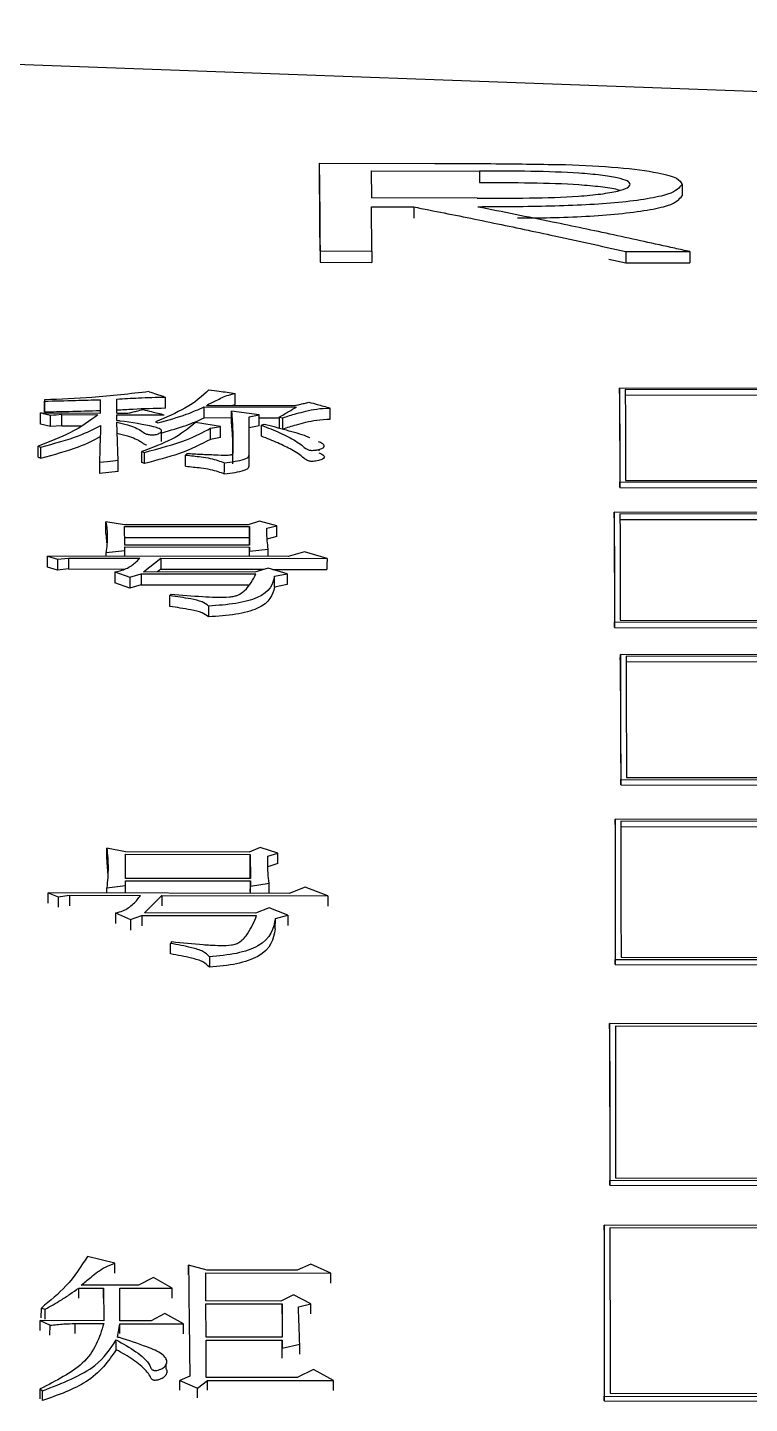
# Model space of a CAD drawing. Header units: millimetres. Extents: x 2384 to 4064, y 886 to 2074.
# Drawn here: x 2778.95 to 2785.21, y 1870.72 to 1882.65 of the extents above; entities that cross this region are included whole.
import ezdxf

# ---------------------------------------------------------------- set-up
doc = ezdxf.new("R2010")
doc.units = ezdxf.units.MM

msp = doc.modelspace()

# ---------------------------------------------------------------- linework, layer by layer
at = {"color": 7, "linetype": 'Continuous', "lineweight": 25}
for p, q in [((2770.241, 1882.649), (2785.556, 1882.085)), ((2781.484, 1881.472), (2782.485, 1881.47)), ((2781.933, 1881.406), (2782.871, 1881.404)), ((2781.933, 1881.406), (2781.936, 1881.172)), ((2782.871, 1881.404), (2782.871, 1881.305)), ((2784.627, 1881.289), (2784.627, 1881.19)), ((2782.851, 1881.17), (2781.936, 1881.172)), ((2781.936, 1881.095), (2782.301, 1881.094)), ((2781.939, 1880.711), (2781.936, 1881.095)), ((2782.301, 1881.094), (2782.301, 1880.997)), ((2781.49, 1880.712), (2781.49, 1880.614)), ((2781.49, 1880.712), (2781.939, 1880.711)), ((2783.993, 1880.641), (2784.14, 1880.609)), ((2784.141, 1880.707), (2784.14, 1880.609)), ((2784.141, 1880.707), (2784.695, 1880.706)), ((2781.49, 1880.614), (2781.939, 1880.613)), ((2784.14, 1880.609), (2784.695, 1880.608)), ((2779.586, 1879.327), (2779.587, 1879.423)), ((2779.587, 1879.307), (2779.587, 1879.423)), ((2779.728, 1879.306), (2779.727, 1879.428)), ((2780.149, 1879.349), (2780.149, 1879.446)), ((2780.754, 1879.382), (2780.755, 1879.478)), ((2784.084, 1879.475), (2784.088, 1878.663)), ((2806.067, 1879.483), (2784.085, 1879.524)), ((2806.018, 1879.471), (2784.135, 1879.512)), ((2784.135, 1879.464), (2789.873, 1879.453)), ((2779.068, 1879.308), (2779.587, 1879.307)), ((2779.068, 1879.211), (2779.068, 1879.308)), ((2779.1, 1879.421), (2779.1, 1879.411)), ((2779.1, 1879.421), (2779.1, 1879.325)), ((2779.1, 1879.315), (2779.1, 1879.411)), ((2779.1, 1879.315), (2779.1, 1879.325)), ((2779.586, 1879.307), (2779.586, 1879.327)), ((2779.728, 1879.306), (2779.825, 1879.306)), ((2780.484, 1879.265), (2780.485, 1879.361)), ((2780.485, 1879.361), (2781.285, 1879.359)), ((2780.506, 1879.374), (2781.274, 1879.373)), ((2780.961, 1879.293), (2780.723, 1879.323)), ((2780.723, 1879.227), (2780.723, 1879.323)), ((2780.725, 1879.374), (2780.754, 1879.382)), ((2781.577, 1879.255), (2781.577, 1879.351)), ((2779.154, 1879.19), (2779.068, 1879.211)), ((2779.154, 1879.19), (2779.154, 1879.286)), ((2779.252, 1879.294), (2779.565, 1879.293)), ((2779.252, 1879.198), (2779.252, 1879.294)), ((2779.252, 1879.198), (2779.417, 1879.197)), ((2779.728, 1879.293), (2780.139, 1879.292)), ((2779.728, 1879.242), (2779.728, 1879.293)), ((2780.063, 1879.231), (2780.085, 1879.222)), ((2780.626, 1879.192), (2780.41, 1879.225)), ((2780.723, 1879.264), (2780.484, 1879.265)), ((2780.54, 1879.175), (2780.626, 1879.192)), ((2780.874, 1879.275), (2780.961, 1879.293)), ((2780.876, 1878.947), (2780.874, 1879.275)), ((2780.961, 1879.197), (2780.874, 1879.179)), ((2781.134, 1879.263), (2780.961, 1879.264)), ((2780.983, 1879.106), (2780.983, 1879.202)), ((2781.134, 1879.272), (2781.167, 1879.266)), ((2781.134, 1879.272), (2781.134, 1879.176)), ((2780.115, 1879.061), (2780.115, 1879.158)), ((2780.539, 1879.079), (2780.54, 1879.175)), ((2780.626, 1879.096), (2780.539, 1879.079)), ((2779.047, 1879.021), (2779.069, 1879.012)), ((2779.047, 1878.925), (2779.047, 1879.021)), ((2779.069, 1878.917), (2779.069, 1879.012)), ((2779.945, 1878.878), (2779.945, 1878.974)), ((2779.945, 1878.974), (2779.967, 1878.966)), ((2779.967, 1878.87), (2779.967, 1878.966)), ((2780.335, 1878.954), (2780.324, 1878.943)), ((2780.735, 1878.866), (2780.735, 1878.962)), ((2780.876, 1878.851), (2780.876, 1878.947)), ((2781.483, 1879.055), (2781.483, 1879.059)), ((2781.483, 1878.979), (2781.483, 1878.995)), ((2779.578, 1878.879), (2779.578, 1878.783)), ((2779.74, 1878.8), (2779.74, 1878.895)), ((2779.967, 1878.87), (2779.945, 1878.878)), ((2779.74, 1878.8), (2779.578, 1878.783)), ((2784.088, 1878.663), (2784.088, 1878.711)), ((2784.088, 1878.711), (2806.071, 1878.67)), ((2784.138, 1878.724), (2806.021, 1878.684)), ((2784.088, 1878.663), (2806.071, 1878.622)), ((2779.796, 1878.34), (2779.634, 1878.365)), ((2780.964, 1878.369), (2780.867, 1878.338)), ((2781.116, 1878.331), (2780.964, 1878.369)), ((2806.022, 1878.407), (2784.039, 1878.448)), ((2784.039, 1878.4), (2784.042, 1877.45)), ((2805.972, 1878.393), (2784.089, 1878.434)), ((2784.089, 1878.386), (2805.972, 1878.346)), ((2780.867, 1878.338), (2779.796, 1878.34)), ((2779.796, 1878.325), (2780.878, 1878.323)), ((2779.797, 1878.163), (2779.796, 1878.325)), ((2780.878, 1878.323), (2780.879, 1878.161)), ((2781.029, 1878.31), (2781.116, 1878.331)), ((2781.116, 1878.237), (2781.029, 1878.215)), ((2779.635, 1878.1), (2779.797, 1878.116)), ((2779.796, 1878.23), (2780.878, 1878.228)), ((2780.879, 1878.161), (2779.797, 1878.163)), ((2779.797, 1878.147), (2780.879, 1878.145)), ((2779.797, 1878.116), (2779.797, 1878.147)), ((2779.797, 1878.065), (2779.797, 1878.116)), ((2780.878, 1878.161), (2780.878, 1878.228)), ((2780.879, 1878.145), (2780.879, 1878.111)), ((2780.879, 1878.111), (2781.041, 1878.129)), ((2780.879, 1878.063), (2780.879, 1878.111)), ((2781.041, 1878.063), (2781.041, 1878.129)), ((2779.126, 1878.067), (2779.213, 1878.041)), ((2781.214, 1878.063), (2779.126, 1878.067)), ((2779.126, 1877.972), (2779.126, 1878.067)), ((2779.213, 1878.041), (2779.31, 1878.05)), ((2779.213, 1878.041), (2779.213, 1877.946)), ((2779.31, 1878.05), (2779.927, 1878.049)), ((2779.31, 1878.05), (2779.31, 1877.956)), ((2779.635, 1878.066), (2779.635, 1878.1)), ((2779.96, 1877.931), (2780.111, 1878.049)), ((2780.111, 1878.049), (2781.55, 1878.046)), ((2780.111, 1878.049), (2780.111, 1877.954)), ((2781.355, 1878.104), (2781.214, 1878.063)), ((2781.55, 1878.046), (2781.355, 1878.104)), ((2779.213, 1877.946), (2779.126, 1877.972)), ((2779.31, 1877.956), (2779.213, 1877.946)), ((2779.31, 1877.956), (2779.796, 1877.955)), ((2779.711, 1877.931), (2779.841, 1877.886)), ((2779.711, 1877.931), (2779.711, 1877.837)), ((2779.841, 1877.886), (2779.938, 1877.914)), ((2779.841, 1877.886), (2779.841, 1877.791)), ((2779.938, 1877.914), (2780.933, 1877.913)), ((2779.938, 1877.914), (2779.938, 1877.82)), ((2780.923, 1877.929), (2779.96, 1877.931)), ((2780.111, 1877.954), (2780.08, 1877.93)), ((2780.111, 1877.954), (2781.003, 1877.953)), ((2781.041, 1877.964), (2780.923, 1877.929)), ((2781.204, 1877.915), (2781.041, 1877.964)), ((2781.08, 1877.952), (2781.549, 1877.952)), ((2781.095, 1877.799), (2781.096, 1877.893)), ((2781.096, 1877.893), (2781.204, 1877.915)), ((2779.841, 1877.791), (2779.711, 1877.837)), ((2779.938, 1877.82), (2779.841, 1877.791)), ((2779.938, 1877.82), (2780.868, 1877.818)), ((2781.204, 1877.821), (2781.095, 1877.799)), ((2784.042, 1877.451), (2784.042, 1877.498)), ((2784.042, 1877.498), (2806.025, 1877.457)), ((2784.042, 1877.45), (2806.025, 1877.409)), ((2784.092, 1877.513), (2805.975, 1877.472)), ((2784.092, 1877.169), (2784.093, 1877.216)), ((2784.092, 1877.169), (2784.095, 1876.086)), ((2806.075, 1877.175), (2784.093, 1877.216)), ((2806.026, 1877.159), (2784.143, 1877.2)), ((2784.142, 1877.153), (2806.025, 1877.112)), ((2784.095, 1876.086), (2784.095, 1876.132)), ((2784.095, 1876.132), (2806.078, 1876.091)), ((2784.095, 1876.086), (2806.078, 1876.045)), ((2784.145, 1876.15), (2806.028, 1876.109)), ((2806.029, 1875.748), (2784.046, 1875.789)), ((2784.046, 1875.743), (2784.048, 1874.528)), ((2805.979, 1875.73), (2784.096, 1875.771)), ((2784.096, 1875.725), (2805.979, 1875.684)), ((2779.803, 1875.505), (2779.641, 1875.537)), ((2780.874, 1875.503), (2779.803, 1875.505)), ((2780.972, 1875.542), (2780.874, 1875.503)), ((2781.123, 1875.494), (2780.972, 1875.542)), ((2781.037, 1875.466), (2781.123, 1875.494)), ((2779.804, 1875.485), (2780.885, 1875.483)), ((2779.804, 1875.275), (2779.804, 1875.485)), ((2780.885, 1875.483), (2780.886, 1875.273)), ((2780.885, 1875.273), (2780.885, 1875.391)), ((2781.123, 1875.403), (2781.036, 1875.375)), ((2780.886, 1875.273), (2779.804, 1875.275)), ((2779.804, 1875.254), (2780.886, 1875.252)), ((2779.804, 1875.214), (2779.804, 1875.254)), ((2780.886, 1875.252), (2780.886, 1875.207)), ((2779.133, 1875.149), (2779.22, 1875.116)), ((2781.221, 1875.145), (2779.133, 1875.149)), ((2779.133, 1875.059), (2779.133, 1875.149)), ((2779.642, 1875.193), (2779.804, 1875.214)), ((2779.642, 1875.148), (2779.642, 1875.193)), ((2779.804, 1875.148), (2779.804, 1875.214)), ((2780.886, 1875.207), (2781.048, 1875.232)), ((2780.886, 1875.146), (2780.886, 1875.207)), ((2781.362, 1875.198), (2781.221, 1875.145)), ((2781.557, 1875.124), (2781.362, 1875.198)), ((2779.22, 1875.116), (2779.317, 1875.128)), ((2779.22, 1875.116), (2779.22, 1875.026)), ((2779.317, 1875.128), (2779.934, 1875.127)), ((2779.317, 1875.128), (2779.317, 1875.038)), ((2779.967, 1874.975), (2780.118, 1875.127)), ((2780.118, 1875.127), (2781.557, 1875.124)), ((2780.118, 1875.127), (2780.118, 1875.036)), ((2781.048, 1875.018), (2780.929, 1874.973)), ((2781.211, 1874.956), (2781.048, 1875.018)), ((2779.718, 1874.975), (2779.848, 1874.917)), ((2779.718, 1874.975), (2779.718, 1874.884)), ((2779.848, 1874.917), (2779.945, 1874.954)), ((2779.848, 1874.917), (2779.848, 1874.826)), ((2779.945, 1874.954), (2780.94, 1874.952)), ((2779.945, 1874.954), (2779.945, 1874.863)), ((2780.929, 1874.973), (2779.967, 1874.975)), ((2781.102, 1874.836), (2781.103, 1874.927)), ((2781.103, 1874.927), (2781.211, 1874.956)), ((2784.048, 1874.573), (2806.031, 1874.532)), ((2784.048, 1874.528), (2784.048, 1874.573)), ((2784.098, 1874.592), (2805.981, 1874.552)), ((2784.048, 1874.528), (2806.031, 1874.487)), ((2795.982, 1873.993), (2783.999, 1874.016)), ((2783.999, 1873.971), (2784.001, 1872.615)), ((2795.932, 1873.973), (2784.049, 1873.995)), ((2784.001, 1872.615), (2784.001, 1872.658)), ((2784.001, 1872.658), (2795.984, 1872.636)), ((2784.051, 1872.68), (2795.934, 1872.658)), ((2784.001, 1872.615), (2795.984, 1872.593)), ((2795.934, 1872.247), (2783.951, 1872.269)), ((2783.951, 1872.226), (2783.953, 1870.746)), ((2795.884, 1872.225), (2784.002, 1872.247)), ((2779.711, 1871.94), (2779.473, 1871.999)), ((2779.711, 1871.854), (2779.711, 1871.94)), ((2780.512, 1871.88), (2780.35, 1871.924)), ((2781.41, 1871.932), (2781.291, 1871.878)), ((2781.583, 1871.853), (2781.41, 1871.932)), ((2780.047, 1871.817), (2779.917, 1871.748)), ((2780.209, 1871.723), (2780.047, 1871.817)), ((2780.501, 1871.855), (2781.583, 1871.853)), ((2780.501, 1871.613), (2780.501, 1871.855)), ((2781.291, 1871.878), (2780.512, 1871.88)), ((2779.398, 1871.724), (2779.614, 1871.724)), ((2779.398, 1871.638), (2779.398, 1871.724)), ((2779.917, 1871.748), (2779.42, 1871.749)), ((2779.614, 1871.724), (2779.615, 1871.441)), ((2779.755, 1871.724), (2780.209, 1871.723)), ((2779.755, 1871.44), (2779.755, 1871.724)), ((2781.15, 1871.612), (2780.501, 1871.613)), ((2780.501, 1871.589), (2781.161, 1871.587)), ((2780.502, 1871.299), (2780.501, 1871.589)), ((2781.259, 1871.667), (2781.15, 1871.612)), ((2781.161, 1871.587), (2781.162, 1871.298)), ((2781.41, 1871.587), (2781.259, 1871.667)), ((2781.302, 1871.562), (2781.41, 1871.587)), ((2779.063, 1871.442), (2779.15, 1871.402)), ((2779.615, 1871.441), (2779.063, 1871.442)), ((2779.063, 1871.356), (2779.063, 1871.442)), ((2779.073, 1871.466), (2779.074, 1871.551)), ((2779.074, 1871.551), (2779.106, 1871.541)), ((2780.026, 1871.44), (2779.755, 1871.44)), ((2780.145, 1871.505), (2780.026, 1871.44)), ((2780.307, 1871.414), (2780.145, 1871.505)), ((2779.149, 1871.316), (2779.15, 1871.402)), ((2779.366, 1871.416), (2779.615, 1871.416)), ((2779.366, 1871.33), (2779.366, 1871.416)), ((2779.734, 1871.3), (2779.755, 1871.415)), ((2779.755, 1871.415), (2780.307, 1871.414)), ((2779.755, 1871.33), (2779.755, 1871.415)), ((2779.723, 1871.189), (2779.723, 1871.261)), ((2781.162, 1871.298), (2780.502, 1871.299)), ((2780.502, 1871.274), (2781.162, 1871.272)), ((2780.502, 1870.949), (2780.502, 1871.274)), ((2781.161, 1871.117), (2781.162, 1871.202)), ((2781.162, 1871.272), (2781.162, 1871.202)), ((2781.162, 1871.202), (2781.313, 1871.237)), ((2780.156, 1871.102), (2780.156, 1871.11)), ((2780.156, 1871.024), (2780.156, 1871.069)), ((2780.361, 1870.96), (2780.275, 1870.924)), ((2781.432, 1871.019), (2781.292, 1870.948)), ((2781.606, 1870.922), (2781.432, 1871.019)), ((2779.063, 1870.764), (2779.064, 1870.85)), ((2779.064, 1870.85), (2779.085, 1870.834)), ((2780.275, 1870.924), (2780.426, 1870.857)), ((2780.426, 1870.857), (2780.513, 1870.924)), ((2781.292, 1870.948), (2780.502, 1870.949)), ((2780.513, 1870.839), (2780.513, 1870.924)), ((2780.513, 1870.924), (2781.606, 1870.922)), ((2783.953, 1870.746), (2783.953, 1870.788)), ((2783.953, 1870.788), (2795.936, 1870.766)), ((2783.953, 1870.746), (2795.936, 1870.724)), ((2784.003, 1870.812), (2795.886, 1870.79))]:
    msp.add_line(p, q, dxfattribs=at)
at = {"color": 7, "linetype": 'Continuous', "lineweight": 25, "flags": 128}
for points in [[(2781.484, 1881.378), (2781.484, 1881.429), (2781.484, 1881.472)], [(2781.939, 1880.711), (2781.939, 1880.656), (2781.939, 1880.613)], [(2784.695, 1880.706), (2784.695, 1880.651), (2784.695, 1880.608)], [(2784.084, 1879.476), (2784.085, 1879.503), (2784.085, 1879.524)], [(2779.252, 1879.294), (2779.203, 1879.29), (2779.179, 1879.288), (2779.154, 1879.286)], [(2779.252, 1879.198), (2779.203, 1879.194), (2779.154, 1879.19)], [(2780.626, 1879.096), (2780.626, 1879.149), (2780.626, 1879.192)], [(2780.961, 1879.197), (2780.961, 1879.251), (2780.961, 1879.293)], [(2780.983, 1879.202), (2780.988, 1879.204), (2780.996, 1879.207), (2781.004, 1879.21)], [(2781.166, 1879.17), (2781.166, 1879.207), (2781.166, 1879.236), (2781.167, 1879.266)], [(2779.047, 1878.925), (2779.053, 1878.923), (2779.058, 1878.921), (2779.069, 1878.917)], [(2779.74, 1878.895), (2779.693, 1878.89), (2779.646, 1878.886), (2779.578, 1878.879)], [(2780.324, 1878.847), (2780.324, 1878.886), (2780.324, 1878.914), (2780.324, 1878.943)], [(2780.659, 1878.781), (2780.66, 1878.809), (2780.66, 1878.836), (2780.66, 1878.877)], [(2779.634, 1878.27), (2779.634, 1878.323), (2779.634, 1878.365)], [(2784.039, 1878.4), (2784.039, 1878.427), (2784.039, 1878.448)], [(2780.878, 1878.228), (2780.878, 1878.281), (2780.878, 1878.323)], [(2781.116, 1878.237), (2781.116, 1878.29), (2781.116, 1878.331)], [(2780.878, 1878.063), (2780.878, 1878.104), (2780.879, 1878.145)], [(2781.55, 1878.046), (2781.549, 1877.993), (2781.549, 1877.952)], [(2781.204, 1877.915), (2781.204, 1877.862), (2781.204, 1877.821)], [(2780.187, 1877.631), (2780.187, 1877.669), (2780.187, 1877.697), (2780.188, 1877.725)], [(2780.523, 1877.635), (2780.523, 1877.607), (2780.523, 1877.579), (2780.523, 1877.541)], [(2784.046, 1875.743), (2784.046, 1875.769), (2784.046, 1875.789)], [(2779.641, 1875.446), (2779.641, 1875.497), (2779.641, 1875.537)], [(2781.123, 1875.403), (2781.123, 1875.454), (2781.123, 1875.494)], [(2780.885, 1875.391), (2780.885, 1875.442), (2780.885, 1875.483)], [(2780.885, 1875.161), (2780.886, 1875.212), (2780.886, 1875.252)], [(2781.048, 1875.146), (2781.048, 1875.192), (2781.048, 1875.232)], [(2781.557, 1875.124), (2781.556, 1875.073), (2781.556, 1875.034)], [(2781.211, 1874.956), (2781.211, 1874.905), (2781.21, 1874.865)], [(2780.194, 1874.62), (2780.194, 1874.657), (2780.194, 1874.684), (2780.194, 1874.711)], [(2780.53, 1874.596), (2780.53, 1874.569), (2780.53, 1874.542), (2780.53, 1874.505)], [(2783.999, 1873.971), (2783.999, 1873.996), (2783.999, 1874.016)], [(2783.951, 1872.226), (2783.951, 1872.25), (2783.951, 1872.269)], [(2780.349, 1871.838), (2780.35, 1871.886), (2780.35, 1871.924)], [(2781.583, 1871.767), (2781.583, 1871.815), (2781.583, 1871.853)], [(2779.614, 1871.638), (2779.614, 1871.686), (2779.614, 1871.724)], [(2780.209, 1871.637), (2780.209, 1871.685), (2780.209, 1871.723)], [(2781.161, 1871.502), (2781.161, 1871.549), (2781.161, 1871.587)], [(2781.41, 1871.501), (2781.41, 1871.549), (2781.41, 1871.587)], [(2779.106, 1871.456), (2779.106, 1871.504), (2779.106, 1871.541)], [(2780.307, 1871.329), (2780.307, 1871.377), (2780.307, 1871.414)], [(2781.161, 1871.187), (2781.162, 1871.235), (2781.162, 1871.272)], [(2781.313, 1871.151), (2781.313, 1871.199), (2781.313, 1871.237)], [(2780.275, 1870.839), (2780.275, 1870.887), (2780.275, 1870.924)], [(2780.426, 1870.772), (2780.426, 1870.82), (2780.426, 1870.857)], [(2781.605, 1870.837), (2781.605, 1870.884), (2781.606, 1870.922)], [(2779.085, 1870.749), (2779.085, 1870.78), (2779.085, 1870.807), (2779.085, 1870.834)]]:
    msp.add_lwpolyline(points, dxfattribs=at)
at = {"color": 7, "linetype": 'Continuous', "lineweight": 25}
for points, knots in [([(2781.49, 1880.712), (2781.489, 1880.835), (2781.487, 1881.123), (2781.485, 1881.345), (2781.484, 1881.472)], [0, 0, 0, 0, 0.427525, 1, 1, 1, 1]), ([(2782.485, 1881.47), (2782.543, 1881.47), (2782.72, 1881.47), (2783.098, 1881.469), (2783.417, 1881.463), (2783.618, 1881.46)], [0, 0, 0, 0, 0.155322, 0.465997, 1, 1, 1, 1]), ([(2783.618, 1881.46), (2783.774, 1881.453), (2784.081, 1881.44), (2784.414, 1881.396), (2784.601, 1881.343), (2784.618, 1881.307), (2784.627, 1881.289)], [0, 0, 0, 0, 0.291809, 0.574032, 0.788676, 1, 1, 1, 1]), ([(2781.484, 1881.373), (2781.485, 1881.28), (2781.487, 1881.061), (2781.489, 1880.776), (2781.49, 1880.614)], [0, 0, 0, 0, 0.428082, 1, 1, 1, 1]), ([(2784.178, 1881.29), (2784.173, 1881.3), (2784.163, 1881.319), (2784.067, 1881.347), (2783.926, 1881.37), (2783.546, 1881.404), (2783.171, 1881.404), (2782.871, 1881.404)], [0, 0, 0, 0, 0.1127199, 0.2273232, 0.3542171, 0.4847985, 1, 1, 1, 1]), ([(2782.851, 1881.17), (2783.156, 1881.169), (2783.538, 1881.168), (2783.927, 1881.204), (2784.071, 1881.23), (2784.163, 1881.259), (2784.173, 1881.28), (2784.178, 1881.29)], [0, 0, 0, 0, 0.51513, 0.645771, 0.772701, 0.88717, 1, 1, 1, 1]), ([(2784.627, 1881.289), (2784.604, 1881.26), (2784.569, 1881.214), (2784.331, 1881.162), (2784.001, 1881.12), (2783.485, 1881.095), (2783.067, 1881.094), (2782.856, 1881.093)], [0, 0, 0, 0, 0.226303, 0.352527, 0.482339, 0.739087, 1, 1, 1, 1]), ([(2782.871, 1881.305), (2783.172, 1881.305), (2783.549, 1881.306), (2783.923, 1881.271), (2784.043, 1881.254), (2784.081, 1881.241), (2784.088, 1881.239)], [0, 0, 0, 0, 0.64047, 0.802747, 0.960385, 1, 1, 1, 1]), ([(2782.301, 1881.094), (2782.345, 1881.085), (2782.565, 1881.042), (2782.962, 1880.962), (2783.531, 1880.842), (2783.924, 1880.755), (2784.141, 1880.707)], [0, 0, 0, 0, 0.0719006, 0.3595044, 0.6471081, 1, 1, 1, 1]), ([(2784.695, 1880.706), (2784.651, 1880.716), (2784.431, 1880.765), (2784.034, 1880.852), (2783.465, 1880.972), (2783.072, 1881.05), (2782.856, 1881.093)], [0, 0, 0, 0, 0.071901, 0.359505, 0.647109, 1, 1, 1, 1]), ([(2783.2, 1880.998), (2783.296, 1880.999), (2783.599, 1881), (2784.001, 1881.022), (2784.331, 1881.064), (2784.569, 1881.116), (2784.604, 1881.161), (2784.627, 1881.19)], [0, 0, 0, 0, 0.138201, 0.437734, 0.589124, 0.736275, 1, 1, 1, 1]), ([(2780.008, 1879.493), (2779.845, 1879.474), (2779.552, 1879.441), (2779.239, 1879.428), (2779.1, 1879.421)], [0, 0, 0, 0, 0.557097, 1, 1, 1, 1]), ([(2779.1, 1879.411), (2779.19, 1879.413), (2779.353, 1879.416), (2779.515, 1879.421), (2779.587, 1879.423)], [0, 0, 0, 0, 0.555754, 1, 1, 1, 1]), ([(2779.727, 1879.428), (2779.79, 1879.432), (2779.929, 1879.44), (2780.071, 1879.444), (2780.149, 1879.446)], [0, 0, 0, 0, 0.449849, 1, 1, 1, 1]), ([(2780.008, 1879.492), (2780.029, 1879.486), (2780.063, 1879.474), (2780.11, 1879.459), (2780.136, 1879.45), (2780.149, 1879.446)], [0, 0, 0, 0, 0.443416, 0.721708, 1, 1, 1, 1]), ([(2780.527, 1879.51), (2780.468, 1879.455), (2780.362, 1879.358), (2780.155, 1879.27), (2780.063, 1879.231)], [0, 0, 0, 0, 0.556899, 1, 1, 1, 1]), ([(2780.506, 1879.374), (2780.53, 1879.387), (2780.568, 1879.407), (2780.628, 1879.435), (2780.679, 1879.459), (2780.729, 1879.472), (2780.755, 1879.478)], [0, 0, 0, 0, 0.337761, 0.556951, 0.777135, 1, 1, 1, 1]), ([(2780.527, 1879.51), (2780.557, 1879.505), (2780.61, 1879.498), (2780.685, 1879.488), (2780.732, 1879.481), (2780.755, 1879.478)], [0, 0, 0, 0, 0.390969, 0.695485, 1, 1, 1, 1]), ([(2784.085, 1879.524), (2784.085, 1879.447), (2784.086, 1879.293), (2784.087, 1879.024), (2784.087, 1878.825), (2784.088, 1878.711)], [0, 0, 0, 0, 0.300085, 0.60017, 1, 1, 1, 1]), ([(2784.135, 1879.512), (2784.135, 1879.435), (2784.136, 1879.281), (2784.137, 1879.02), (2784.137, 1878.829), (2784.138, 1878.724)], [0, 0, 0, 0, 0.3096666, 0.6193332, 1, 1, 1, 1]), ([(2779.154, 1879.286), (2779.142, 1879.289), (2779.121, 1879.294), (2779.093, 1879.302), (2779.076, 1879.306), (2779.068, 1879.308)], [0, 0, 0, 0, 0.428361, 0.71418, 1, 1, 1, 1]), ([(2779.586, 1879.327), (2779.495, 1879.324), (2779.333, 1879.319), (2779.17, 1879.316), (2779.1, 1879.315)], [0, 0, 0, 0, 0.564211, 1, 1, 1, 1]), ([(2780.149, 1879.349), (2780.055, 1879.347), (2779.913, 1879.343), (2779.774, 1879.334), (2779.727, 1879.332)], [0, 0, 0, 0, 0.659861, 1, 1, 1, 1]), ([(2779.825, 1879.306), (2779.837, 1879.309), (2779.862, 1879.315), (2779.905, 1879.326), (2779.936, 1879.333), (2779.955, 1879.338)], [0, 0, 0, 0, 0.285577, 0.571154, 1, 1, 1, 1]), ([(2779.955, 1879.338), (2779.979, 1879.332), (2780.023, 1879.321), (2780.084, 1879.306), (2780.121, 1879.297), (2780.139, 1879.292)], [0, 0, 0, 0, 0.403163, 0.701581, 1, 1, 1, 1]), ([(2780.085, 1879.222), (2780.171, 1879.246), (2780.324, 1879.289), (2780.436, 1879.339), (2780.485, 1879.361)], [0, 0, 0, 0, 0.5632176, 1, 1, 1, 1]), ([(2780.723, 1879.323), (2780.727, 1879.265), (2780.733, 1879.177), (2780.735, 1879.056), (2780.735, 1878.993), (2780.735, 1878.962)], [0, 0, 0, 0, 0.49199, 0.745991, 1, 1, 1, 1]), ([(2781.134, 1879.272), (2781.148, 1879.28), (2781.176, 1879.296), (2781.227, 1879.326), (2781.263, 1879.347), (2781.285, 1879.359)], [0, 0, 0, 0, 0.280241, 0.560481, 1, 1, 1, 1]), ([(2781.167, 1879.266), (2781.205, 1879.279), (2781.269, 1879.299), (2781.366, 1879.324), (2781.458, 1879.345), (2781.537, 1879.349), (2781.577, 1879.351)], [0, 0, 0, 0, 0.335019, 0.553277, 0.774167, 1, 1, 1, 1]), ([(2781.274, 1879.373), (2781.287, 1879.376), (2781.313, 1879.382), (2781.352, 1879.391), (2781.38, 1879.398), (2781.393, 1879.401)], [0, 0, 0, 0, 0.311539, 0.655769, 1, 1, 1, 1]), ([(2781.393, 1879.401), (2781.417, 1879.395), (2781.459, 1879.383), (2781.52, 1879.367), (2781.558, 1879.356), (2781.577, 1879.351)], [0, 0, 0, 0, 0.382282, 0.691141, 1, 1, 1, 1]), ([(2779.565, 1879.293), (2779.494, 1879.24), (2779.365, 1879.144), (2779.145, 1879.059), (2779.047, 1879.021)], [0, 0, 0, 0, 0.55626, 1, 1, 1, 1]), ([(2779.069, 1879.012), (2779.186, 1879.044), (2779.393, 1879.099), (2779.529, 1879.169), (2779.587, 1879.199)], [0, 0, 0, 0, 0.56439, 1, 1, 1, 1]), ([(2779.588, 1879.199), (2779.587, 1879.168), (2779.585, 1879.107), (2779.581, 1879), (2779.579, 1878.923), (2779.578, 1878.879)], [0, 0, 0, 0, 0.294538, 0.589076, 1, 1, 1, 1]), ([(2779.728, 1879.229), (2779.76, 1879.221), (2779.847, 1879.2), (2779.929, 1879.165), (2779.965, 1879.134), (2779.991, 1879.123), (2780.007, 1879.12), (2780.025, 1879.118), (2780.045, 1879.118), (2780.064, 1879.12), (2780.083, 1879.125), (2780.104, 1879.135), (2780.117, 1879.148), (2780.114, 1879.162), (2780.091, 1879.176), (2779.984, 1879.206), (2779.849, 1879.225), (2779.738, 1879.241), (2779.728, 1879.242)], [0, 0, 0, 0, 0.104818, 0.288489, 0.371147, 0.389957, 0.405379, 0.420809, 0.436752, 0.454223, 0.471611, 0.498261, 0.557752, 0.592464, 0.627047, 0.687152, 0.97271, 1, 1, 1, 1]), ([(2779.74, 1878.895), (2779.739, 1878.931), (2779.736, 1879.006), (2779.732, 1879.117), (2779.729, 1879.191), (2779.728, 1879.229)], [0, 0, 0, 0, 0.317033, 0.658512, 1, 1, 1, 1]), ([(2780.409, 1879.225), (2780.35, 1879.175), (2780.242, 1879.085), (2780.037, 1879.008), (2779.945, 1878.974)], [0, 0, 0, 0, 0.555457, 1, 1, 1, 1]), ([(2780.121, 1879.137), (2780.194, 1879.158), (2780.333, 1879.197), (2780.436, 1879.243), (2780.484, 1879.265)], [0, 0, 0, 0, 0.523424, 1, 1, 1, 1]), ([(2780.734, 1878.959), (2780.734, 1878.967), (2780.734, 1878.987), (2780.734, 1879.013), (2780.733, 1879.041), (2780.733, 1879.064), (2780.732, 1879.104), (2780.73, 1879.138), (2780.727, 1879.173), (2780.726, 1879.188), (2780.725, 1879.2), (2780.724, 1879.212), (2780.723, 1879.221), (2780.723, 1879.227)], [0, 0, 0, 0, 0.092332, 0.2192164, 0.2826586, 0.4095431, 0.4729853, 0.7267587, 0.7950687, 0.8633787, 0.8975336, 0.9316886, 1, 1, 1, 1]), ([(2780.983, 1879.202), (2781.037, 1879.18), (2781.146, 1879.137), (2781.259, 1879.078), (2781.337, 1879.029), (2781.357, 1879), (2781.394, 1878.987), (2781.408, 1878.984), (2781.424, 1878.984), (2781.445, 1878.985), (2781.476, 1878.991), (2781.505, 1879), (2781.526, 1879.013), (2781.528, 1879.028), (2781.512, 1879.044), (2781.489, 1879.053), (2781.477, 1879.058)], [0, 0, 0, 0, 0.233193, 0.466691, 0.583381, 0.700029, 0.713281, 0.726685, 0.738265, 0.753231, 0.779725, 0.825435, 0.861735, 0.898249, 0.95121, 1, 1, 1, 1]), ([(2781.4, 1879.092), (2781.391, 1879.096), (2781.338, 1879.121), (2781.194, 1879.158), (2781.071, 1879.193), (2781.006, 1879.21), (2781.004, 1879.21)], [0, 0, 0, 0, 0.087455, 0.535244, 0.990503, 1, 1, 1, 1]), ([(2781.166, 1879.17), (2781.205, 1879.182), (2781.269, 1879.203), (2781.366, 1879.228), (2781.458, 1879.249), (2781.537, 1879.253), (2781.577, 1879.255)], [0, 0, 0, 0, 0.334944, 0.553173, 0.774074, 1, 1, 1, 1]), ([(2779.069, 1878.917), (2779.186, 1878.948), (2779.393, 1879.003), (2779.528, 1879.073), (2779.587, 1879.103)], [0, 0, 0, 0, 0.564455, 1, 1, 1, 1]), ([(2779.728, 1879.132), (2779.759, 1879.125), (2779.846, 1879.104), (2779.931, 1879.069), (2779.962, 1879.039), (2779.984, 1879.03), (2779.986, 1879.03)], [0, 0, 0, 0, 0.2754641, 0.7574008, 0.975436, 1, 1, 1, 1]), ([(2779.967, 1878.966), (2780.097, 1879.001), (2780.328, 1879.063), (2780.475, 1879.141), (2780.54, 1879.175)], [0, 0, 0, 0, 0.5642623, 1, 1, 1, 1]), ([(2780.539, 1879.079), (2780.456, 1879.036), (2780.307, 1878.958), (2780.071, 1878.897), (2779.967, 1878.87)], [0, 0, 0, 0, 0.55488, 1, 1, 1, 1]), ([(2781.48, 1878.962), (2781.485, 1878.961), (2781.506, 1878.952), (2781.525, 1878.938), (2781.529, 1878.921), (2781.512, 1878.907), (2781.483, 1878.897), (2781.454, 1878.891), (2781.433, 1878.889), (2781.416, 1878.888), (2781.402, 1878.889), (2781.387, 1878.893), (2781.366, 1878.902), (2781.329, 1878.936), (2781.254, 1878.987), (2781.125, 1879.049), (2781.03, 1879.087), (2780.983, 1879.106)], [0, 0, 0, 0, 0.019717, 0.091876, 0.128207, 0.164754, 0.212075, 0.237647, 0.255535, 0.266985, 0.278544, 0.291482, 0.315552, 0.371177, 0.593002, 0.795785, 1, 1, 1, 1]), ([(2780.735, 1878.962), (2780.734, 1878.958), (2780.734, 1878.953), (2780.725, 1878.947), (2780.716, 1878.943), (2780.701, 1878.941), (2780.656, 1878.939), (2780.574, 1878.943), (2780.458, 1878.948), (2780.376, 1878.952), (2780.335, 1878.954)], [0, 0, 0, 0, 0.083122, 0.118748, 0.147802, 0.176836, 0.225889, 0.446626, 0.723216, 1, 1, 1, 1]), ([(2780.66, 1878.877), (2780.724, 1878.884), (2780.812, 1878.895), (2780.872, 1878.925), (2780.875, 1878.94), (2780.876, 1878.947)], [0, 0, 0, 0, 0.574092, 0.788689, 1, 1, 1, 1]), ([(2780.324, 1878.943), (2780.369, 1878.938), (2780.444, 1878.931), (2780.54, 1878.915), (2780.606, 1878.897), (2780.642, 1878.883), (2780.66, 1878.877)], [0, 0, 0, 0, 0.347242, 0.568885, 0.786213, 1, 1, 1, 1]), ([(2780.324, 1878.847), (2780.369, 1878.842), (2780.443, 1878.835), (2780.539, 1878.82), (2780.606, 1878.802), (2780.642, 1878.788), (2780.659, 1878.781)], [0, 0, 0, 0, 0.3473319, 0.5689993, 0.7862923, 1, 1, 1, 1]), ([(2780.659, 1878.781), (2780.724, 1878.789), (2780.812, 1878.799), (2780.872, 1878.83), (2780.874, 1878.844), (2780.876, 1878.851)], [0, 0, 0, 0, 0.574283, 0.788814, 1, 1, 1, 1]), ([(2779.634, 1878.365), (2779.637, 1878.343), (2779.643, 1878.3), (2779.646, 1878.234), (2779.643, 1878.168), (2779.637, 1878.123), (2779.635, 1878.1)], [0, 0, 0, 0, 0.249584, 0.499194, 0.74954, 1, 1, 1, 1]), ([(2784.039, 1878.448), (2784.039, 1878.357), (2784.04, 1878.176), (2784.041, 1877.861), (2784.041, 1877.63), (2784.042, 1877.498)], [0, 0, 0, 0, 0.300085, 0.60017, 1, 1, 1, 1]), ([(2784.089, 1878.434), (2784.089, 1878.343), (2784.09, 1878.161), (2784.091, 1877.855), (2784.091, 1877.635), (2784.092, 1877.513)], [0, 0, 0, 0, 0.309667, 0.619333, 1, 1, 1, 1]), ([(2779.643, 1878.182), (2779.642, 1878.189), (2779.641, 1878.219), (2779.637, 1878.248), (2779.634, 1878.27)], [0, 0, 0, 0, 0.250539, 1, 1, 1, 1]), ([(2781.041, 1878.129), (2781.037, 1878.153), (2781.031, 1878.195), (2781.029, 1878.256), (2781.029, 1878.292), (2781.029, 1878.31)], [0, 0, 0, 0, 0.39197, 0.69595, 1, 1, 1, 1]), ([(2779.711, 1877.931), (2779.733, 1877.935), (2779.775, 1877.944), (2779.826, 1877.966), (2779.865, 1877.991), (2779.9, 1878.02), (2779.918, 1878.039), (2779.927, 1878.049)], [0, 0, 0, 0, 0.176065, 0.348002, 0.566634, 0.783694, 1, 1, 1, 1]), ([(2780.198, 1877.738), (2780.289, 1877.73), (2780.418, 1877.719), (2780.587, 1877.711), (2780.682, 1877.71), (2780.747, 1877.719), (2780.797, 1877.737), (2780.877, 1877.801), (2780.909, 1877.864), (2780.933, 1877.913)], [0, 0, 0, 0, 0.238484, 0.337767, 0.437779, 0.475122, 0.512592, 0.618724, 1, 1, 1, 1]), ([(2781.096, 1877.893), (2781.078, 1877.825), (2781.053, 1877.73), (2780.764, 1877.651), (2780.604, 1877.64), (2780.523, 1877.635)], [0, 0, 0, 0, 0.544628, 0.767125, 1, 1, 1, 1]), ([(2781.095, 1877.799), (2781.077, 1877.731), (2781.052, 1877.636), (2780.763, 1877.556), (2780.604, 1877.546), (2780.523, 1877.541)], [0, 0, 0, 0, 0.544404, 0.766964, 1, 1, 1, 1]), ([(2780.188, 1877.725), (2780.188, 1877.726), (2780.191, 1877.729), (2780.194, 1877.733), (2780.197, 1877.736), (2780.198, 1877.738)], [0, 0, 0, 0, 0.249993, 0.625002, 1, 1, 1, 1]), ([(2780.523, 1877.635), (2780.507, 1877.647), (2780.475, 1877.673), (2780.348, 1877.702), (2780.249, 1877.716), (2780.188, 1877.725)], [0, 0, 0, 0, 0.2676, 0.548585, 1, 1, 1, 1]), ([(2780.523, 1877.541), (2780.507, 1877.553), (2780.475, 1877.579), (2780.348, 1877.608), (2780.248, 1877.622), (2780.187, 1877.631)], [0, 0, 0, 0, 0.2674652, 0.5484575, 1, 1, 1, 1]), ([(2784.093, 1877.216), (2784.093, 1877.112), (2784.093, 1876.903), (2784.094, 1876.544), (2784.095, 1876.282), (2784.095, 1876.132)], [0, 0, 0, 0, 0.3000852, 0.6001703, 1, 1, 1, 1]), ([(2784.143, 1877.2), (2784.143, 1877.095), (2784.143, 1876.887), (2784.144, 1876.538), (2784.145, 1876.288), (2784.145, 1876.15)], [0, 0, 0, 0, 0.309667, 0.619333, 1, 1, 1, 1]), ([(2784.046, 1875.789), (2784.046, 1875.672), (2784.047, 1875.436), (2784.047, 1875.033), (2784.048, 1874.74), (2784.048, 1874.573)], [0, 0, 0, 0, 0.300085, 0.60017, 1, 1, 1, 1]), ([(2784.096, 1875.771), (2784.096, 1875.653), (2784.097, 1875.418), (2784.097, 1875.026), (2784.098, 1874.747), (2784.098, 1874.592)], [0, 0, 0, 0, 0.309667, 0.619333, 1, 1, 1, 1]), ([(2779.641, 1875.537), (2779.644, 1875.509), (2779.65, 1875.452), (2779.654, 1875.366), (2779.65, 1875.28), (2779.644, 1875.222), (2779.642, 1875.193)], [0, 0, 0, 0, 0.249584, 0.499194, 0.74954, 1, 1, 1, 1]), ([(2779.65, 1875.321), (2779.65, 1875.334), (2779.648, 1875.376), (2779.644, 1875.417), (2779.641, 1875.446)], [0, 0, 0, 0, 0.311562, 1, 1, 1, 1]), ([(2781.048, 1875.232), (2781.045, 1875.262), (2781.038, 1875.317), (2781.036, 1875.395), (2781.037, 1875.443), (2781.037, 1875.466)], [0, 0, 0, 0, 0.39197, 0.69595, 1, 1, 1, 1]), ([(2779.718, 1874.975), (2779.74, 1874.981), (2779.782, 1874.992), (2779.833, 1875.02), (2779.872, 1875.053), (2779.907, 1875.09), (2779.925, 1875.115), (2779.934, 1875.127)], [0, 0, 0, 0, 0.176065, 0.348002, 0.566634, 0.783694, 1, 1, 1, 1]), ([(2780.205, 1874.727), (2780.296, 1874.717), (2780.405, 1874.705), (2780.547, 1874.696), (2780.628, 1874.693), (2780.708, 1874.694), (2780.765, 1874.707), (2780.82, 1874.739), (2780.886, 1874.822), (2780.918, 1874.899), (2780.94, 1874.952)], [0, 0, 0, 0, 0.237785, 0.287937, 0.366632, 0.446055, 0.486951, 0.527634, 0.676721, 1, 1, 1, 1]), ([(2781.103, 1874.927), (2781.085, 1874.84), (2781.059, 1874.718), (2780.77, 1874.616), (2780.611, 1874.603), (2780.53, 1874.596)], [0, 0, 0, 0, 0.544628, 0.767125, 1, 1, 1, 1]), ([(2781.102, 1874.836), (2781.084, 1874.75), (2781.059, 1874.628), (2780.77, 1874.526), (2780.611, 1874.512), (2780.53, 1874.505)], [0, 0, 0, 0, 0.544404, 0.766964, 1, 1, 1, 1]), ([(2780.194, 1874.711), (2780.195, 1874.712), (2780.197, 1874.715), (2780.201, 1874.721), (2780.204, 1874.725), (2780.205, 1874.727)], [0, 0, 0, 0, 0.2499925, 0.6250015, 1, 1, 1, 1]), ([(2780.53, 1874.596), (2780.514, 1874.612), (2780.482, 1874.645), (2780.355, 1874.682), (2780.255, 1874.699), (2780.194, 1874.711)], [0, 0, 0, 0, 0.2676001, 0.5485848, 1, 1, 1, 1]), ([(2780.53, 1874.505), (2780.514, 1874.522), (2780.482, 1874.555), (2780.354, 1874.591), (2780.255, 1874.609), (2780.194, 1874.62)], [0, 0, 0, 0, 0.267465, 0.548458, 1, 1, 1, 1]), ([(2783.999, 1874.016), (2783.999, 1873.884), (2784, 1873.62), (2784, 1873.17), (2784.001, 1872.844), (2784.001, 1872.658)], [0, 0, 0, 0, 0.300085, 0.60017, 1, 1, 1, 1]), ([(2784.049, 1873.995), (2784.049, 1873.863), (2784.05, 1873.6), (2784.05, 1873.162), (2784.051, 1872.852), (2784.051, 1872.68)], [0, 0, 0, 0, 0.30968, 0.61936, 1, 1, 1, 1]), ([(2783.951, 1872.269), (2783.952, 1872.125), (2783.952, 1871.837), (2783.953, 1871.345), (2783.953, 1870.991), (2783.953, 1870.788)], [0, 0, 0, 0, 0.300085, 0.60017, 1, 1, 1, 1]), ([(2784.002, 1872.247), (2784.002, 1872.102), (2784.002, 1871.814), (2784.003, 1871.337), (2784.003, 1870.998), (2784.003, 1870.812)], [0, 0, 0, 0, 0.30968, 0.61936, 1, 1, 1, 1]), ([(2779.473, 1871.999), (2779.419, 1871.912), (2779.321, 1871.756), (2779.15, 1871.614), (2779.074, 1871.551)], [0, 0, 0, 0, 0.556947, 1, 1, 1, 1]), ([(2779.42, 1871.749), (2779.448, 1871.772), (2779.494, 1871.811), (2779.561, 1871.864), (2779.626, 1871.907), (2779.683, 1871.929), (2779.711, 1871.94)], [0, 0, 0, 0, 0.3368644, 0.5553727, 0.7756395, 1, 1, 1, 1]), ([(2780.35, 1871.924), (2780.351, 1871.77), (2780.354, 1871.534), (2780.358, 1871.211), (2780.36, 1871.044), (2780.361, 1870.96)], [0, 0, 0, 0, 0.487242, 0.743616, 1, 1, 1, 1]), ([(2779.106, 1871.541), (2779.153, 1871.567), (2779.228, 1871.609), (2779.323, 1871.671), (2779.373, 1871.707), (2779.398, 1871.724)], [0, 0, 0, 0, 0.4457179, 0.7226555, 1, 1, 1, 1]), ([(2781.313, 1871.237), (2781.312, 1871.277), (2781.309, 1871.351), (2781.306, 1871.46), (2781.303, 1871.528), (2781.302, 1871.562)], [0, 0, 0, 0, 0.365157, 0.682577, 1, 1, 1, 1]), ([(2779.615, 1871.416), (2779.577, 1871.295), (2779.508, 1871.076), (2779.201, 1870.92), (2779.064, 1870.85)], [0, 0, 0, 0, 0.551707, 1, 1, 1, 1]), ([(2779.15, 1871.402), (2779.189, 1871.406), (2779.26, 1871.415), (2779.334, 1871.416), (2779.366, 1871.416)], [0, 0, 0, 0, 0.558835, 1, 1, 1, 1]), ([(2779.085, 1870.834), (2779.256, 1870.9), (2779.556, 1871.016), (2779.672, 1871.197), (2779.723, 1871.275)], [0, 0, 0, 0, 0.56753, 1, 1, 1, 1]), ([(2779.723, 1871.275), (2779.782, 1871.242), (2779.899, 1871.176), (2780.004, 1871.087), (2780.022, 1871.03), (2780.035, 1871.017), (2780.042, 1871.013), (2780.051, 1871.01), (2780.062, 1871.01), (2780.079, 1871.011), (2780.105, 1871.018), (2780.133, 1871.032), (2780.156, 1871.056), (2780.164, 1871.085), (2780.155, 1871.12), (2780.104, 1871.168), (2779.962, 1871.227), (2779.827, 1871.272), (2779.74, 1871.298), (2779.734, 1871.3)], [0, 0, 0, 0, 0.18163, 0.364882, 0.405351, 0.414707, 0.422093, 0.428253, 0.434385, 0.444972, 0.464049, 0.494572, 0.524891, 0.568286, 0.613424, 0.66332, 0.787219, 0.985383, 1, 1, 1, 1]), ([(2779.723, 1871.189), (2779.653, 1871.09), (2779.527, 1870.908), (2779.222, 1870.798), (2779.085, 1870.749)], [0, 0, 0, 0, 0.5501827, 1, 1, 1, 1]), ([(2780.155, 1871.023), (2780.156, 1871.022), (2780.165, 1871.009), (2780.161, 1870.986), (2780.146, 1870.957), (2780.117, 1870.938), (2780.089, 1870.928), (2780.069, 1870.925), (2780.057, 1870.924), (2780.047, 1870.926), (2780.038, 1870.929), (2780.025, 1870.94), (2780.015, 1870.968), (2779.967, 1871.026), (2779.875, 1871.106), (2779.774, 1871.162), (2779.723, 1871.189)], [0, 0, 0, 0, 0.011456, 0.09068, 0.150735, 0.211296, 0.24908, 0.267121, 0.281983, 0.292571, 0.303193, 0.319518, 0.376299, 0.489263, 0.742293, 1, 1, 1, 1])]:
    msp.add_open_spline(points, degree=3, knots=knots, dxfattribs=at)

doc.saveas('drawing.dxf')
